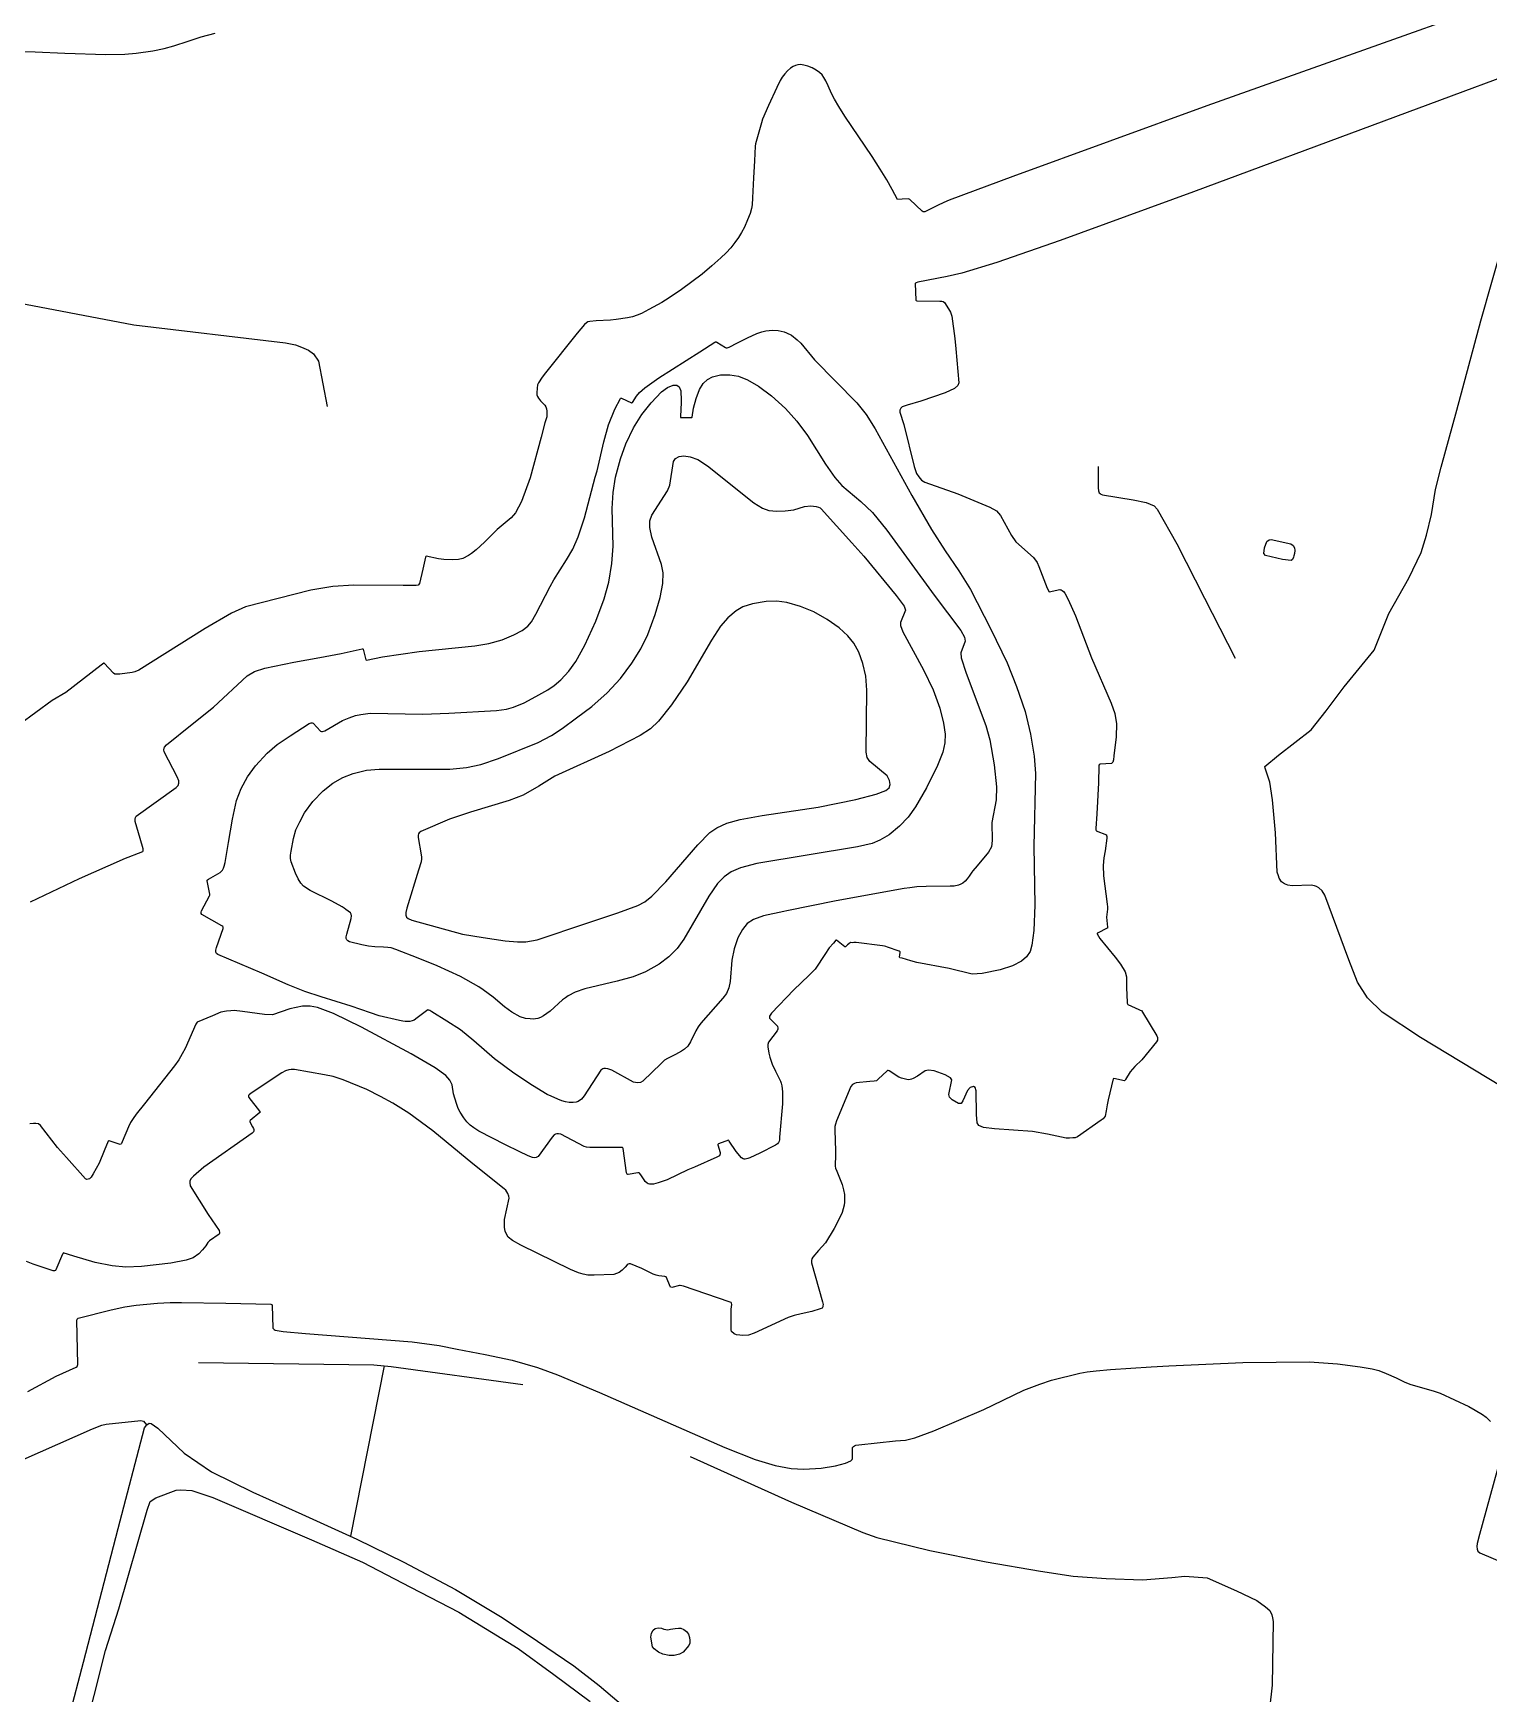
# Model space of a CAD drawing. Header units: metres. Extents: x 179542 to 181820, y 303170 to 305948.
# Drawn here: x 180177.9 to 180582.6, y 304640.6 to 305102.2 of the extents above; entities that cross this region are included whole.
import ezdxf

# ---------------------------------------------------------------- set-up
doc = ezdxf.new("R2010")
doc.units = ezdxf.units.M
doc.header["$MEASUREMENT"] = 0
for name, color, linetype in [('E0022112', 5, 'CONTINUOUS'), ('E0032111', 5, 'CONTINUOUS'), ('E0052114', 5, 'CONTINUOUS'), ('F0017111', 30, 'CONTINUOUS'), ('F0017114', 7, 'CONTINUOUS')]:
    doc.layers.add(name, color=color, linetype=linetype)

msp = doc.modelspace()

# ---------------------------------------------------------------- linework, layer by layer
at = {"layer": 'E0022112', "flags": 128}
for points in [[(180114.347, 305048.174), (180114.459, 305047.988), (180119.666, 305037.364), (180122.713, 305033.83), (180124.51, 305032.731), (180126.681, 305032.213), (180130.719, 305032.034), (180145.979, 305031.162), (180154.976, 305030.22), (180169.868, 305027.966), (180205.827, 305021.073), (180248.043, 305016.118), (180250.855, 305015.507), (180252.52, 305014.905), (180254.45, 305014.021), (180255.807, 305013.042), (180257.215, 305011.017), (180259.645, 304998.437)], [(180586.156, 304809.425), (180563.568, 304823.048), (180552.968, 304830.097), (180548.907, 304834.082), (180546.071, 304838.431), (180543.641, 304844.598), (180537.046, 304862.627), (180536.232, 304863.839), (180535.342, 304864.612), (180534.692, 304865.009), (180534.118, 304865.215), (180533.191, 304865.351), (180527.924, 304865.228), (180526.755, 304865.407), (180525.838, 304865.708), (180524.952, 304866.329), (180524.312, 304867.355), (180524.091, 304867.947), (180523.763, 304869.027), (180523.262, 304879.875), (180522.482, 304889.052), (180521.68, 304894.002), (180520.446, 304897.885), (180520.284, 304898.335), (180524.16, 304901.477), (180533.229, 304908.563), (180537.347, 304913.789), (180542.373, 304920.469), (180550.681, 304930.696), (180554.784, 304940.915), (180560.352, 304950.692), (180563.786, 304957.873), (180565.242, 304962.652), (180566.658, 304968.404), (180567.768, 304975.322), (180569.309, 304981.592), (180573.701, 304997.404), (180580.42, 305022.181), (180586.524, 305043.739)], [(180474.028, 304981.756), (180473.945, 304975.761), (180474.07, 304974.956), (180474.307, 304974.454), (180474.558, 304974.267), (180474.725, 304974.014), (180475.16, 304973.813), (180483.678, 304972.498), (180487.326, 304971.733), (180489.596, 304970.77), (180490.416, 304969.9), (180495.879, 304960.273), (180503.563, 304945.149), (180512.064, 304928.437)], [(180223.846, 304732.735), (180272.606, 304732.018), (180277.373, 304731.566), (180313.988, 304726.605)], [(180275.5, 304731.743), (180266.075, 304684.404)], [(180080.734, 304676.493), (180088.206, 304667.986), (180089.83, 304666.137), (180092.608, 304664.319), (180096.264, 304662.682), (180100.002, 304660.936), (180102.262, 304660.667), (180105.296, 304660.704), (180108.097, 304661.199), (180113.084, 304663.493), (180120.166, 304667.796), (180142.898, 304684.77), (180170.301, 304703.596), (180194.396, 304714.287), (180196.923, 304715.269), (180198.189, 304715.555), (180207.828, 304716.563), (180208.594, 304716.377), (180209.429, 304715.342)], [(180360.566, 304706.625), (180388.735, 304693.882), (180408.545, 304685.488), (180412.422, 304684.096), (180427.16, 304680.477), (180442.805, 304677.277), (180457.938, 304674.668), (180466.995, 304673.356), (180476.187, 304672.637), (180486.351, 304672.259), (180494.429, 304672.941), (180498.101, 304673.309), (180504.332, 304672.863), (180512.485, 304669.283), (180518.077, 304666.557), (180520.545, 304664.837), (180521.674, 304663.782), (180522.267, 304662.546), (180522.468, 304661.721), (180522.64, 304660.699), (180522.323, 304643.065), (180521.671, 304636.409)]]:
    msp.add_lwpolyline(points, dxfattribs=at)
at = {"layer": 'E0032111', "flags": 128}
for points in [[(180183.876, 304619.038), (180191.825, 304649.414), (180201.525, 304686.577), (180208.797, 304714.505), (180209.457, 304715.379), (180210.087, 304715.804), (180210.662, 304715.788), (180212.501, 304714.497), (180219.821, 304707.496), (180227.477, 304702.275), (180238.956, 304696.643), (180252.609, 304690.528), (180267.884, 304683.581), (180280.915, 304677.222), (180295.263, 304669.586), (180307.778, 304662.115), (180315.496, 304657.01), (180328.206, 304648.418), (180335.21, 304642.964), (180343.824, 304635.659)], [(180185.449, 304603.018), (180198.031, 304652.644), (180201.735, 304664.282), (180209.572, 304691.618), (180210.446, 304694.032), (180212.024, 304695.086), (180217.63, 304697.229), (180218.96, 304697.347), (180222.017, 304697.127), (180227.823, 304695.21), (180255.263, 304683.464), (180269.486, 304677.257), (180282.803, 304670.307), (180296.25, 304663.305), (180312.765, 304653.195), (180322.676, 304645.959), (180332.765, 304638.484)]]:
    msp.add_lwpolyline(points, dxfattribs=at)
at = {"layer": 'E0052114', "flags": 128}
for points in [[(180525.265, 304955.922), (180520.524, 304956.99), (180520.038, 304957.598), (180520.232, 304959.149), (180520.927, 304960.865), (180521.508, 304961.347), (180522.074, 304961.465), (180527.57, 304960.217), (180528.179, 304959.817), (180528.573, 304959.153), (180528.695, 304958.407), (180528.566, 304957.565), (180528.379, 304956.878), (180528.265, 304956.503), (180527.995, 304955.904), (180527.603, 304955.587)], [(180358.638, 304652.161), (180357.559, 304651.599), (180356.083, 304651.279), (180354.684, 304651.298), (180352.964, 304651.682), (180351.756, 304652.217), (180350.533, 304653.153), (180350.082, 304653.715), (180349.596, 304656.411), (180349.773, 304657.521), (180350.219, 304658.322), (180350.828, 304658.817), (180351.614, 304658.928), (180352.535, 304658.897), (180353.245, 304658.565), (180354.291, 304658.359), (180355.071, 304658.556), (180356.422, 304658.768), (180357.303, 304658.876), (180357.932, 304658.853), (180358.769, 304658.54), (180359.484, 304657.943), (180360.064, 304657.157), (180360.351, 304656.249), (180360.473, 304655.485), (180360.419, 304654.74), (180360.16, 304654.028)]]:
    msp.add_lwpolyline(points, close=True, dxfattribs=at)
at = {"layer": 'F0017111', "flags": 128}
for points, elevation in [([(180626.274, 305125.429), (180504.244, 305081.947), (180450.266, 305062.365), (180432.558, 305055.763), (180431.06, 305055.13), (180429.35, 305054.288), (180425.799, 305052.527), (180425.352, 305052.527), (180425.01, 305052.658), (180421.669, 305055.918), (180421.406, 305056.076), (180421.195, 305056.129), (180419.459, 305056.076), (180418.161, 305055.9), (180416.683, 305058.763), (180415.242, 305061.38), (180413.417, 305064.416), (180411.15, 305067.921), (180403.584, 305079.085), (180401.846, 305081.779), (180400.644, 305083.823), (180399.815, 305085.438), (180398.892, 305087.567), (180398.264, 305088.969), (180397.732, 305089.877), (180397.212, 305090.562), (180396.515, 305091.249), (180395.588, 305091.915), (180394.46, 305092.522), (180393.27, 305093.01), (180392.176, 305093.32), (180391.255, 305093.433), (180390.486, 305093.381), (180389.817, 305093.206), (180389.204, 305092.933), (180388.418, 305092.411), (180387.626, 305091.705), (180386.849, 305090.862), (180386.136, 305089.921), (180385.581, 305089.006), (180384.603, 305087.077), (180382.309, 305082.037), (180380.704, 305078.286), (180380.336, 305077.243), (180378.695, 305071.402), (180378.588, 305070.805), (180378.426, 305066.712), (180378.147, 305061.945), (180377.913, 305056.42), (180377.794, 305054.48), (180377.591, 305053.421), (180377.188, 305052.067), (180376.531, 305050.279), (180375.61, 305048.214), (180374.849, 305046.784), (180373.969, 305045.364), (180372.96, 305043.957), (180371.811, 305042.553), (180370.51, 305041.135), (180369.051, 305039.689), (180366.588, 305037.47), (180363.864, 305035.226), (180360.983, 305033.019), (180358.105, 305030.943), (180354.679, 305028.621), (180352.641, 305027.343), (180349.087, 305025.354), (180346.975, 305024.221), (180345.843, 305023.749), (180344.554, 305023.339), (180343.163, 305023.024), (180340.015, 305022.583), (180338.387, 305022.427), (180334.421, 305022.223), (180332.63, 305022.034), (180332.073, 305021.896), (180331.691, 305021.698), (180331.171, 305021.218), (180329.145, 305018.794), (180320.295, 305007.762), (180319.38, 305006.55), (180318.364, 305004.975), (180318.139, 305004.476), (180317.977, 305003.475), (180317.91, 305002.234), (180317.959, 305001.641), (180318.098, 305001.166), (180318.367, 305000.681), (180318.931, 304999.996), (180320.092, 304998.748), (180320.405, 304998.28), (180320.589, 304997.771), (180320.69, 304997.142), (180320.697, 304995.532), (180320.175, 304993.842), (180319.081, 304989.849), (180316.06, 304978.618), (180313.645, 304972.044), (180311.969, 304968.834), (180310.815, 304967.446), (180306.891, 304964.184), (180303.332, 304960.68), (180301.063, 304958.587), (180299.774, 304957.572), (180298.896, 304956.996), (180297.332, 304956.173), (180296.124, 304955.899), (180294.341, 304955.762), (180292.057, 304955.912), (180290.534, 304956.109), (180287.186, 304956.844), (180287.16, 304956.832), (180287.091, 304956.743), (180286.992, 304956.526), (180286.209, 304953.19), (180285.282, 304949.254), (180284.922, 304948.791), (180284.331, 304948.617), (180280.791, 304948.648), (180267.019, 304948.762), (180261.172, 304948.393), (180255.078, 304947.347), (180236.932, 304942.741), (180232.987, 304940.964), (180225.709, 304936.744), (180207.231, 304925.162), (180206.177, 304924.711), (180205.375, 304924.511), (180201.976, 304924.048), (180200.59, 304924.021), (180200.2, 304924.287), (180197.656, 304927.034), (180197.52, 304927.034), (180196.76, 304926.545), (180186.971, 304918.958), (180183.182, 304916.742), (180169.554, 304906.655)], 10), ([(180175.366, 305097.05), (180178.393, 305096.978), (180186.719, 305096.573), (180198.093, 305096.231), (180203.353, 305096.341), (180206.491, 305096.617), (180211.115, 305097.288), (180214.297, 305097.895), (180216.99, 305098.612), (180220.971, 305099.945), (180224.623, 305101.139), (180228.512, 305102.178)], 5), ([(180606.354, 305097.348), (180500.471, 305058.057), (180463.455, 305044.534), (180445.828, 305038.456), (180436.127, 305035.477), (180432.047, 305034.565), (180423.832, 305032.958), (180423.347, 305032.79), (180423.169, 305032.65), (180423.112, 305032.605), (180423.26, 305027.987), (180423.345, 305027.85), (180423.532, 305027.756), (180429.949, 305027.71), (180430.495, 305027.674), (180430.895, 305027.601), (180431.259, 305027.274), (180432.35, 305025.565), (180432.896, 305024.619), (180433.26, 305023.492), (180434.097, 305017.273), (180434.439, 305014.456), (180435.217, 305004.99), (180434.936, 305004.222), (180434.011, 305003.403), (180431.453, 305002.186), (180424.663, 304999.853), (180420.911, 304998.74), (180419.537, 304998.303), (180419.162, 304997.991), (180418.85, 304997.367), (180418.85, 304996.867), (180419.974, 304993.434), (180422.785, 304981.696), (180423.472, 304979.761), (180424.097, 304978.887), (180424.846, 304977.95), (180425.783, 304977.388), (180434.949, 304974.091), (180443.88, 304970.445), (180445.685, 304969.391), (180446.795, 304968.114), (180449.88, 304962.568), (180451.134, 304960.829), (180456.02, 304956.484), (180457.05, 304955.062), (180457.51, 304953.965), (180459.839, 304947.879), (180460.135, 304947.247), (180460.276, 304947.012), (180460.34, 304946.908), (180460.371, 304946.858), (180463.355, 304947.521), (180463.518, 304947.491), (180463.656, 304947.447), (180463.968, 304947.303), (180464.377, 304946.991), (180464.749, 304946.559), (180465.681, 304944.758), (180467.727, 304940.236), (180472.097, 304928.545), (180477.608, 304915.918), (180478.621, 304913.115), (180479.049, 304910.25), (180479.034, 304906.628), (180478.333, 304901.33), (180478.218, 304900.195), (180478.064, 304899.598), (180477.833, 304899.271), (180477.664, 304899.142), (180474.587, 304899.003), (180474.31, 304898.809), (180474.194, 304898.501), (180474.113, 304893.857), (180473.626, 304885.177), (180473.31, 304881.156), (180473.377, 304880.722), (180473.41, 304880.535), (180473.441, 304880.449), (180476.265, 304879.35), (180476.294, 304879.273), (180476.318, 304879.2), (180476.401, 304878.868), (180476.418, 304878.417), (180475.936, 304874.894), (180475.589, 304872.937), (180475.418, 304870.866), (180475.467, 304867.981), (180476.517, 304860.087), (180476.586, 304859.352), (180476.586, 304858.663), (180476.311, 304856.505), (180476.545, 304853.66), (180476.545, 304853.467), (180476.497, 304853.406), (180473.764, 304852.056), (180473.731, 304852.005), (180473.731, 304851.856), (180474.432, 304850.529), (180478.756, 304845.318), (180480.176, 304843.396), (180481.497, 304841.292), (180481.873, 304839.894), (180481.881, 304836.821), (180482.012, 304832.895), (180482.065, 304832.545), (180482.173, 304832.357), (180482.279, 304832.237), (180485.272, 304830.849), (180485.703, 304830.66), (180485.999, 304830.499), (180486.349, 304830.095), (180490.344, 304823.487), (180490.511, 304823.019), (180490.511, 304822.618), (180490.444, 304822.25), (180490.243, 304821.849), (180486.108, 304816.826), (180484.187, 304814.963), (180482.893, 304813.53), (180481.583, 304811.333), (180481.488, 304811.15), (180481.409, 304811.068), (180481.337, 304811.02), (180478.307, 304811.597), (180478.233, 304811.589), (180478.153, 304811.516), (180476.792, 304805.715), (180476.457, 304804.277), (180476.19, 304802.652), (180475.902, 304801.164), (180475.693, 304800.78), (180475.36, 304800.447), (180474.818, 304800.063), (180468.246, 304795.461), (180467.595, 304795.188), (180466.945, 304795.154), (180466.055, 304795.085), (180465.063, 304795.085), (180463.762, 304795.29), (180459.914, 304796.173), (180455.751, 304796.877), (180445.144, 304797.65), (180442.088, 304798.065), (180440.846, 304798.603), (180440.364, 304799.352), (180440.131, 304801.612), (180440.063, 304808.185), (180439.821, 304809.132), (180439.326, 304809.384), (180438.442, 304809.11), (180437.666, 304808.303), (180436.37, 304805.441), (180435.852, 304804.709), (180435.126, 304804.733), (180433.368, 304805.699), (180432.644, 304806.422), (180432.491, 304807.178), (180433.262, 304811.225), (180432.923, 304811.808), (180431.444, 304812.669), (180428.35, 304813.748), (180426.852, 304813.989), (180425.925, 304813.763), (180423.729, 304812.278), (180422.54, 304811.647), (180422.114, 304811.434), (180421.741, 304811.328), (180421.182, 304811.301), (180420.436, 304811.408), (180419.29, 304811.7), (180418.571, 304812.047), (180415.906, 304813.751), (180415.64, 304813.831), (180415.453, 304813.831), (180415.347, 304813.804), (180412.824, 304811.437), (180412.326, 304811.022), (180411.744, 304810.856), (180410.54, 304810.773), (180406.72, 304810.399), (180406.222, 304810.233), (180405.724, 304809.943), (180405.184, 304809.403), (180401.201, 304799.904), (180400.969, 304798.979), (180400.804, 304798.318), (180400.738, 304797.293), (180400.953, 304791.507), (180400.912, 304790.481), (180400.871, 304787.281), (180400.953, 304786.707), (180401.323, 304785.927), (180402.841, 304782.193), (180403.211, 304780.716), (180403.416, 304779.403), (180403.498, 304778.255), (180403.457, 304777.311), (180403.375, 304776.408), (180402.8, 304774.439), (180401.424, 304771.569), (180400.613, 304769.971), (180398.137, 304765.974), (180396.269, 304763.841), (180394.668, 304761.975), (180394.402, 304761.508), (180394.268, 304761.041), (180394.268, 304760.441), (180397.379, 304749.575), (180397.501, 304748.869), (180397.477, 304748.43), (180397.428, 304748.162), (180397.331, 304747.992), (180397.209, 304747.821), (180396.722, 304747.578), (180394.393, 304746.846), (180391.428, 304746.269), (180389.474, 304745.797), (180387.755, 304745.258), (180378.319, 304740.812), (180376.769, 304740.341), (180375.218, 304740.24), (180374.342, 304740.274), (180373.466, 304740.408), (180372.758, 304740.711), (180372.051, 304741.284), (180371.909, 304741.711), (180371.98, 304747.571), (180372.1, 304748.845), (180372.005, 304749.152), (180371.917, 304749.357), (180371.397, 304749.569), (180358.707, 304753.884), (180358.243, 304754.05), (180357.812, 304754.083), (180357.58, 304754.083), (180355.493, 304753.586), (180355.129, 304753.62), (180355.038, 304753.667), (180353.89, 304756.47), (180353.77, 304756.5), (180353.472, 304756.6), (180351.849, 304756.798), (180351.12, 304756.997), (180350.225, 304757.295), (180347.078, 304758.818), (180343.948, 304760.129), (180343.6, 304760.109), (180343.301, 304760.043), (180343.036, 304759.878), (180342.44, 304759.248), (180341.605, 304758.378), (180340.799, 304757.691), (180339.334, 304757.203), (180333.848, 304757.013), (180332.061, 304757.013), (180330.785, 304757.217), (180329.457, 304757.625), (180327.262, 304758.544), (180313.435, 304765.284), (180311.148, 304766.59), (180309.987, 304767.533), (180309.442, 304768.367), (180309.152, 304769.238), (180308.934, 304770.217), (180308.934, 304772.466), (180310.189, 304778.373), (180310.099, 304778.913), (180309.873, 304779.678), (180309.288, 304780.579), (180308.825, 304780.953), (180300.137, 304787.946), (180288.991, 304797.105), (180282.361, 304802.026), (180277.84, 304804.748), (180274.463, 304806.599), (180270.651, 304808.559), (180264.103, 304811.26), (180261.287, 304812.235), (180258.904, 304812.668), (180250.528, 304814.133), (180249.599, 304814.114), (180248.926, 304814.015), (180248.035, 304813.738), (180246.987, 304813.204), (180238.489, 304807.524), (180237.939, 304807.14), (180237.783, 304806.905), (180237.72, 304806.639), (180237.852, 304806.398), (180240.848, 304802.569), (180240.949, 304802.36), (180240.949, 304802.246), (180240.928, 304802.167), (180238.198, 304799.957), (180238.111, 304799.812), (180238.095, 304799.581), (180238.874, 304798.245), (180239.096, 304797.785), (180239.198, 304797.426), (180239.198, 304797.085), (180239.096, 304796.812), (180238.754, 304796.454), (180225.365, 304787.023), (180222.438, 304784.52), (180221.82, 304783.852), (180221.46, 304783.183), (180221.409, 304782.669), (180221.512, 304781.846), (180226.554, 304773.876), (180229.55, 304769.379), (180229.644, 304768.863), (180229.644, 304768.605), (180229.55, 304768.347), (180226.944, 304766.558), (180226.814, 304766.429), (180226.443, 304766.039), (180225.885, 304765.147), (180224.935, 304763.995), (180223.916, 304762.92), (180222.339, 304761.84), (180220.444, 304761.136), (180216.158, 304760.315), (180208.031, 304759.39), (180203.596, 304759.215), (180199.834, 304759.553), (180195.068, 304760.518), (180189.174, 304762.214), (180186.258, 304763.145), (180186.18, 304763.007), (180186.15, 304762.962), (180186.114, 304762.902), (180186.065, 304762.814), (180184.207, 304758.45), (180184.067, 304758.263), (180183.843, 304758.221), (180183.479, 304758.221), (180182.863, 304758.374), (180179.817, 304759.409), (180177.888, 304759.998), (180176.066, 304760.748)], 10), ([(180177.151, 304860.765), (180190.742, 304867.212), (180202.715, 304872.483), (180203.111, 304872.668), (180208.332, 304874.772), (180208.426, 304874.905), (180208.474, 304875.153), (180208.44, 304875.434), (180207.597, 304878.33), (180206.268, 304883.055), (180206.232, 304883.753), (180206.305, 304884.194), (180206.526, 304884.562), (180217.652, 304892.556), (180218.17, 304893.073), (180218.391, 304893.701), (180218.354, 304894.33), (180217.948, 304895.475), (180214.269, 304902.449), (180214.197, 304902.974), (180214.341, 304903.403), (180214.436, 304903.713), (180214.985, 304904.381), (180222.037, 304910.103), (180227.969, 304914.811), (180237.392, 304923.531), (180239.373, 304924.735), (180242.271, 304925.698), (180250.313, 304927.384), (180257.599, 304928.635), (180263.545, 304929.746), (180269.376, 304931.032), (180269.501, 304931.022), (180269.607, 304930.956), (180270.4, 304928.022), (180270.442, 304927.959), (180270.599, 304927.939), (180274.958, 304928.814), (180285.166, 304930.325), (180300.709, 304931.937), (180304.57, 304932.5), (180308.27, 304933.545), (180311.487, 304934.992), (180313.82, 304936.118), (180315.428, 304937.323), (180316.474, 304938.529), (180317.671, 304940.725), (180321.601, 304948.425), (180322.618, 304950.272), (180326.195, 304955.838), (180327.877, 304958.741), (180329.405, 304962.178), (180331.163, 304967.45), (180334.144, 304978.756), (180334.646, 304980.524), (180336.56, 304988.549), (180337.857, 304993.318), (180339.633, 304997.631), (180341.145, 305000.669), (180341.28, 305000.714), (180341.445, 305000.714), (180344.215, 304999.472), (180344.35, 304999.442), (180344.53, 304999.546), (180345.644, 305001.294), (180346.483, 305002.34), (180347.947, 305003.628), (180351.831, 305006.376), (180363.241, 305013.562), (180367.419, 305016.31), (180367.634, 305016.388), (180367.811, 305016.388), (180368.006, 305016.329), (180370.37, 305014.781), (180370.552, 305014.745), (180370.805, 305014.748), (180371.411, 305014.941), (180373.661, 305016.108), (180376.45, 305017.502), (180379.106, 305018.722), (180380.443, 305019.187), (180381.547, 305019.458), (180383.426, 305019.594), (180385.053, 305019.555), (180386.661, 305019.187), (180387.32, 305018.916), (180388.714, 305018.257), (180390.291, 305016.933), (180391.352, 305015.982), (180395.116, 305011.372), (180406.858, 304999.445), (180409.502, 304996.15), (180412.017, 304992.217), (180422.167, 304973.694), (180427.616, 304964.182), (180431.443, 304958.316), (180435.257, 304952.725), (180438.48, 304947.564), (180444.184, 304936.567), (180448.668, 304927.152), (180451.235, 304920.585), (180453.673, 304913.68), (180455.216, 304907.348), (180456.203, 304901.228), (180456.539, 304896.409), (180456.059, 304876.253), (180456.374, 304859.818), (180456.095, 304852.769), (180455.588, 304848.67), (180455.05, 304846.908), (180454.097, 304845.465), (180452.641, 304844.248), (180450.188, 304842.967), (180446.749, 304841.838), (180441.705, 304840.804), (180438.915, 304840.615), (180432.571, 304842.247), (180423.534, 304843.901), (180421.858, 304844.348), (180419.505, 304845.043), (180418.885, 304845.218), (180418.717, 304845.358), (180418.973, 304846.691), (180418.907, 304846.843), (180418.654, 304846.993), (180415.415, 304848.173), (180414.973, 304848.312), (180414.599, 304848.43), (180414.047, 304848.529), (180406.735, 304849.43), (180406.081, 304849.412), (180405.638, 304849.377), (180405.169, 304849.41), (180404.683, 304849.076), (180404.317, 304848.745), (180403.775, 304848.222), (180403.642, 304848.203), (180403.585, 304848.222), (180401.201, 304850.125), (180401.158, 304850.136), (180401.079, 304850.081), (180400.359, 304849.23), (180399.237, 304847.999), (180399.024, 304847.711), (180398.138, 304846.355), (180395.295, 304842.042), (180393.553, 304840.234), (180389.335, 304836.242), (180383.116, 304829.755), (180382.635, 304828.992), (180382.579, 304828.738), (180382.579, 304828.512), (180382.601, 304828.361), (180384.811, 304826.14), (180384.952, 304825.66), (180384.952, 304825.349), (180384.755, 304824.925), (180382.349, 304821.709), (180382.153, 304821.12), (180382.153, 304820.434), (180382.398, 304818.717), (180382.692, 304817.54), (180383.379, 304815.579), (180384.263, 304813.666), (180385.625, 304810.906), (180385.869, 304810.321), (180386.015, 304809.638), (180386.211, 304807.931), (180386.211, 304804.615), (180385.399, 304795.334), (180385.349, 304794.611), (180385.249, 304794.237), (180385.074, 304793.863), (180384.8, 304793.514), (180384.252, 304793.141), (180379.913, 304790.92), (180377.113, 304789.628), (180376.564, 304789.404), (180376.175, 304789.279), (180375.875, 304789.254), (180375.549, 304789.254), (180375.261, 304789.317), (180374.823, 304789.567), (180373.37, 304791.307), (180371.401, 304794.265), (180371.292, 304794.44), (180371.243, 304794.487), (180371.208, 304794.512), (180368.389, 304793.464), (180368.351, 304793.422), (180368.271, 304793.324), (180368.245, 304793.183), (180368.883, 304791.097), (180368.883, 304790.738), (180368.787, 304790.378), (180368.668, 304790.139), (180367.997, 304789.756), (180361.724, 304786.958), (180359.865, 304786.22), (180354.148, 304783.506), (180351.684, 304782.638), (180350.347, 304782.268), (180349.65, 304782.245), (180349.222, 304782.268), (180348.862, 304782.38), (180348.592, 304782.56), (180348.052, 304783.01), (180347.737, 304783.46), (180347.032, 304784.573), (180346.557, 304785.262), (180346.399, 304785.39), (180346.293, 304785.428), (180346.187, 304785.451), (180345.961, 304785.458), (180343.292, 304784.977), (180343.213, 304784.975), (180343.07, 304785.02), (180342.994, 304785.081), (180342.805, 304785.428), (180341.929, 304792.209), (180341.869, 304792.34), (180341.75, 304792.423), (180341.643, 304792.459), (180341.072, 304792.483), (180332.607, 304792.502), (180331.764, 304792.573), (180331.061, 304792.76), (180324.551, 304796.154), (180323.942, 304796.247), (180323.474, 304796.247), (180323.146, 304796.177), (180322.748, 304795.99), (180322.162, 304795.358), (180318.275, 304789.998), (180317.713, 304789.647), (180317.244, 304789.577), (180316.682, 304789.647), (180315.535, 304790.115), (180313.005, 304791.379), (180309.228, 304793.192), (180301.755, 304796.999), (180300.387, 304797.91), (180299.37, 304798.681), (180298.493, 304799.628), (180297.581, 304800.75), (180296.599, 304802.257), (180296.073, 304803.344), (180295.582, 304804.711), (180294.749, 304807.359), (180294.343, 304809.923), (180293.769, 304811.173), (180292.566, 304812.472), (180289.644, 304814.618), (180282.98, 304818.538), (180269.167, 304825.915), (180261.349, 304829.701), (180256.974, 304831.361), (180254.869, 304831.783), (180252.762, 304831.715), (180249.245, 304831.029), (180244.454, 304829.338), (180242.198, 304829.415), (180236.038, 304830.268), (180233.768, 304830.525), (180232.801, 304830.477), (180231.641, 304830.38), (180230.094, 304830.042), (180227.69, 304829.071), (180223.503, 304827.279), (180223.251, 304827.042), (180223.07, 304826.72), (180220.119, 304819.96), (180219.305, 304818.469), (180218.378, 304816.839), (180217.162, 304815.123), (180208.865, 304804.627), (180206.54, 304801.717), (180205.708, 304800.564), (180204.97, 304799.392), (180204.365, 304798.202), (180202.636, 304794.081), (180202.457, 304793.616), (180202.23, 304793.365), (180202.063, 304793.306), (180199.034, 304794.307), (180198.867, 304794.283), (180198.76, 304794.176), (180197.616, 304791.492), (180196.228, 304788.138), (180194.599, 304785.121), (180194.022, 304784.199), (180193.561, 304783.784), (180193.145, 304783.622), (180192.822, 304783.599), (180192.43, 304783.784), (180187.098, 304789.684), (180184.639, 304792.479), (180179.941, 304798.558), (180179.348, 304799.003), (180178.655, 304799.152), (180177.963, 304799.152), (180176.974, 304799.003)], 15), ([(180176.386, 304724.688), (180184.284, 304728.886), (180189.81, 304731.378), (180190.065, 304731.633), (180190.207, 304731.916), (180190.279, 304732.192), (180189.983, 304744.464), (180190.103, 304744.782), (180190.342, 304745.021), (180199.523, 304747.318), (180203.326, 304748.207), (180206.481, 304748.68), (180212.44, 304749.198), (180215.942, 304749.386), (180219.152, 304749.365), (180231.43, 304749.22), (180243.989, 304748.94), (180244.179, 304748.872), (180244.302, 304748.736), (180244.356, 304748.6), (180244.519, 304742.251), (180244.655, 304742.033), (180244.873, 304741.843), (180245.186, 304741.68), (180247.379, 304741.309), (180253.592, 304740.779), (180283.257, 304738.487), (180290.723, 304737.407), (180295.751, 304736.4), (180303.512, 304734.94), (180311.023, 304733.326), (180318.108, 304731.294), (180323.672, 304729.312), (180335.348, 304724.358), (180370.164, 304709.042), (180378.601, 304705.719), (180384.221, 304704.046), (180388.654, 304703.235), (180392.16, 304703.039), (180396.931, 304703.338), (180400.931, 304703.943), (180403.77, 304704.681), (180405.201, 304705.367), (180405.554, 304705.739), (180405.692, 304706.013), (180405.697, 304706.051), (180405.651, 304709.075), (180405.731, 304709.168), (180405.966, 304709.403), (180406.201, 304709.58), (180406.574, 304709.697), (180407.417, 304709.815), (180417.644, 304710.915), (180420.386, 304711.153), (180422.976, 304711.729), (180428.258, 304713.703), (180442.23, 304719.683), (180444.679, 304720.854), (180453.343, 304724.99), (180457.777, 304726.71), (180461.051, 304727.834), (180468.844, 304729.772), (180470.932, 304730.145), (180473.393, 304730.406), (180477.42, 304730.778), (180488.718, 304731.486), (180493.647, 304731.774), (180514.235, 304732.719), (180532.772, 304732.851), (180540.502, 304732.355), (180546.877, 304731.547), (180550.147, 304730.942), (180552.045, 304730.458), (180554.104, 304729.691), (180556.85, 304728.4), (180559.03, 304727.31), (180560.617, 304726.709), (180567.438, 304724.773), (180569.123, 304724.151), (180577.013, 304720.451), (180578.811, 304719.439), (180580.812, 304718.249), (180581.85, 304717.515), (180583.091, 304716.326)], 5), ([(180586.849, 304709.815), (180580.051, 304684.939), (180579.321, 304682.387), (180579.26, 304681.596), (180579.321, 304680.867), (180579.564, 304680.259), (180580.111, 304679.773), (180587.482, 304676.679)], 5)]:
    msp.add_lwpolyline(points, dxfattribs=dict(at, elevation=elevation))
for points, elevation in [([(180361.461, 304997.939), (180362.206, 305000.675), (180363.141, 305003.157), (180364.15, 305004.765), (180365.323, 305005.911), (180366.745, 305006.677), (180368.951, 305007.192), (180371.576, 305007.234), (180373.954, 305006.813), (180376.497, 305005.846), (180379.558, 305004.082), (180383.163, 305001.414), (180387.029, 304997.879), (180390.203, 304994.343), (180393.18, 304990.374), (180398.17, 304982.392), (180400.729, 304978.647), (180402.745, 304976.41), (180408.011, 304972.024), (180411.233, 304968.918), (180415.265, 304964.057), (180428.38, 304945.987), (180435.788, 304936.166), (180436.817, 304934.338), (180436.991, 304933.16), (180435.824, 304929.972), (180435.931, 304928.528), (180437.325, 304924.291), (180442.752, 304909.762), (180443.882, 304905.773), (180445.069, 304898.837), (180445.714, 304892.661), (180445.67, 304889.091), (180444.461, 304882.79), (180444.531, 304877.8), (180444.32, 304876.07), (180443.455, 304874.545), (180440.348, 304870.769), (180439.138, 304869.389), (180438.901, 304868.994), (180438.112, 304867.851), (180437.599, 304867.102), (180437.007, 304866.471), (180436.376, 304865.919), (180435.824, 304865.604), (180435.114, 304865.367), (180433.931, 304865.131), (180432.865, 304865.052), (180426.199, 304864.973), (180423.556, 304864.894), (180421.584, 304864.658), (180420.045, 304864.421), (180401.102, 304861.027), (180387.435, 304858.199), (180386.59, 304858.067), (180380.937, 304856.817), (180378.126, 304855.806), (180376.426, 304854.679), (180375.06, 304853.062), (180373.814, 304850.697), (180372.756, 304847.705), (180372.129, 304844.514), (180371.667, 304838.615), (180371.268, 304836.801), (180370.666, 304835.296), (180369.662, 304833.942), (180363.54, 304827.021), (180362.787, 304826.017), (180362.135, 304824.864), (180360.629, 304821.804), (180359.876, 304820.651), (180358.973, 304819.798), (180358.12, 304819.247), (180356.45, 304818.339), (180354.252, 304817.24), (180353.384, 304816.72), (180352.458, 304815.795), (180347.425, 304810.88), (180346.731, 304810.533), (180345.863, 304810.417), (180344.821, 304810.591), (180338.746, 304813.944), (180337.647, 304814.349), (180337.011, 304814.407), (180336.548, 304814.407), (180336.259, 304814.291), (180335.68, 304813.944), (180331.107, 304806.811), (180330.365, 304805.935), (180329.394, 304805.261), (180328.855, 304805.032), (180328.005, 304804.924), (180326.859, 304804.991), (180325.928, 304805.153), (180324.89, 304805.477), (180323.717, 304805.894), (180321.893, 304806.683), (180320.746, 304807.229), (180316.693, 304809.701), (180311.473, 304813.162), (180306.185, 304817.091), (180300.442, 304822.143), (180296.679, 304825.174), (180292.873, 304827.611), (180288.732, 304830.183), (180288.123, 304830.509), (180287.84, 304830.618), (180287.66, 304830.662), (180287.569, 304830.683), (180284.6, 304828.51), (180283.795, 304827.88), (180283.273, 304827.64), (180282.557, 304827.515), (180281.295, 304827.464), (180280.645, 304827.531), (180279.727, 304827.731), (180274.074, 304829.098), (180271.622, 304829.915), (180266.262, 304831.697), (180257.922, 304834.374), (180253.452, 304835.806), (180248.752, 304837.696), (180241.496, 304840.912), (180229.2, 304846.078), (180228.891, 304846.362), (180228.701, 304846.789), (180228.701, 304847.263), (180228.844, 304848.046), (180230.664, 304853.374), (180230.664, 304853.68), (180230.588, 304853.871), (180230.32, 304854.062), (180224.764, 304857.244), (180224.601, 304857.516), (180224.574, 304857.842), (180224.655, 304858.223), (180226.916, 304862.399), (180226.951, 304862.591), (180226.951, 304862.852), (180226.262, 304866.59), (180226.262, 304866.759), (180226.352, 304866.883), (180226.6, 304867.063), (180229.871, 304868.887), (180230.491, 304869.538), (180230.77, 304870.065), (180231.018, 304870.685), (180231.297, 304871.676), (180232.148, 304877.21), (180233.328, 304883.756), (180234.45, 304888.902), (180235.662, 304892.225), (180237.479, 304895.516), (180239.725, 304898.562), (180242.907, 304902.035), (180245.707, 304904.464), (180249.318, 304906.88), (180254.574, 304910.308), (180255.162, 304910.466), (180255.411, 304910.466), (180255.726, 304910.373), (180257.809, 304908.16), (180258.058, 304908.069), (180258.352, 304908.047), (180258.963, 304908.228), (180263.909, 304911.145), (180265.776, 304911.904), (180267.485, 304912.537), (180269.003, 304912.821), (180271.598, 304913.138), (180286.212, 304912.916), (180293.404, 304913.213), (180306.731, 304913.941), (180309.449, 304914.3), (180311.446, 304914.859), (180314.403, 304916.057), (180317.68, 304917.814), (180321.003, 304919.692), (180322.759, 304920.9), (180324.584, 304922.45), (180326.802, 304924.811), (180328.77, 304927.539), (180331.275, 304932.059), (180334.28, 304938.709), (180336.613, 304944.967), (180337.919, 304949.624), (180338.813, 304954.738), (180339.139, 304959.621), (180338.889, 304970.053), (180339.1, 304974.5), (180339.813, 304978.806), (180341.134, 304983.883), (180342.653, 304988.036), (180344.782, 304992.438), (180347.118, 304996.143), (180349.729, 304999.441), (180352.604, 305002.455), (180354.239, 305003.663), (180355.854, 305004.306), (180356.844, 305004.338), (180357.531, 305003.895), (180357.922, 305002.75), (180358.03, 305000.056), (180358.037, 304999.503), (180357.844, 304995.606), (180357.867, 304995.407), (180357.891, 304995.349), (180358.003, 304995.348), (180361.031, 304995.378), (180361.105, 304995.406), (180361.134, 304995.49)], 20), ([(180318.477, 304892.886), (180314.083, 304890.399), (180310.206, 304888.902), (180299.455, 304885.643), (180293.639, 304883.705), (180285.663, 304880.277), (180285.226, 304879.932), (180285.019, 304879.633), (180284.927, 304879.242), (180284.95, 304878.621), (180285.779, 304873.765), (180285.843, 304873.158), (180285.843, 304872.678), (180285.715, 304871.878), (180285.011, 304869.51), (180281.765, 304858.974), (180281.517, 304857.735), (180281.517, 304856.991), (180281.666, 304856.495), (180282.112, 304856.098), (180283.203, 304855.603), (180297.292, 304851.785), (180302.947, 304850.793), (180309.098, 304849.901), (180312.512, 304849.661), (180314.872, 304849.619), (180317.993, 304850.161), (180331.828, 304854.838), (180340.418, 304857.68), (180345.968, 304859.718), (180347.933, 304860.778), (180349.897, 304862.27), (180353.756, 304866.281), (180362.651, 304876.607), (180366.057, 304880.028), (180367.915, 304881.34), (180370.766, 304882.607), (180374.407, 304883.654), (180380.538, 304884.746), (180396.164, 304887.095), (180406.595, 304889.143), (180412.258, 304890.633), (180414.972, 304891.719), (180415.839, 304892.433), (180416.16, 304893.334), (180415.999, 304894.495), (180415.279, 304895.742), (180410.545, 304899.742), (180409.802, 304900.849), (180409.477, 304902.318), (180409.689, 304919.534), (180409.388, 304923.442), (180408.566, 304927.024), (180407.403, 304930.157), (180406.045, 304932.633), (180404.374, 304934.716), (180401.99, 304936.868), (180398.678, 304939.256), (180394.939, 304941.344), (180391.255, 304942.861), (180387.431, 304943.936), (180384.638, 304944.305), (180381.65, 304944.203), (180377.843, 304943.609), (180375.214, 304942.765), (180373.308, 304941.66), (180371.023, 304939.689), (180369.014, 304937.336), (180366.498, 304933.465), (180359.756, 304921.918), (180355.364, 304915.492), (180351.755, 304910.938), (180349.526, 304908.818), (180346.628, 304906.994), (180338.047, 304902.561), (180322.916, 304895.65)], 30)]:
    msp.add_lwpolyline(points, close=True, dxfattribs=dict(at, elevation=elevation))
at = {"layer": 'F0017114', "elevation": 25, "flags": 128}
msp.add_lwpolyline([(180318.283, 304905.047), (180321.96, 304906.944), (180324.954, 304908.939), (180328.974, 304911.897), (180333.227, 304915.04), (180337.514, 304918.857), (180341.132, 304922.791), (180344.312, 304927.03), (180346.844, 304931.097), (180348.754, 304935.026), (180350.834, 304940.559), (180352.219, 304945.333), (180352.928, 304949.234), (180353.004, 304952.151), (180352.603, 304954.534), (180349.843, 304962.107), (180349.301, 304964.8), (180349.346, 304966.658), (180349.878, 304968.192), (180354.257, 304974.942), (180354.867, 304976.508), (180355.921, 304983.09), (180356.491, 304983.993), (180357.463, 304984.538), (180358.78, 304984.719), (180360.534, 304984.455), (180362.634, 304983.643), (180365.354, 304981.93), (180378.293, 304971.633), (180380.694, 304970.127), (180382.432, 304969.491), (180384.601, 304969.322), (180386.952, 304969.439), (180389.388, 304969.657), (180392.363, 304970.647), (180394.061, 304970.768), (180394.835, 304970.711), (180395.596, 304970.575), (180396.227, 304970.425), (180396.67, 304970.243), (180397.014, 304970), (180405.465, 304960.503), (180408.794, 304956.811), (180417.86, 304945.9), (180420.022, 304942.928), (180420.418, 304941.83), (180419.018, 304938.371), (180418.995, 304937.531), (180419.669, 304935.827), (180425.446, 304925.23), (180428.081, 304919.624), (180429.956, 304914.572), (180431.012, 304910.419), (180431.421, 304907.349), (180431.341, 304904.963), (180430.789, 304902.382), (180429.354, 304898.649), (180426.238, 304892.414), (180423.173, 304887.099), (180421.174, 304884.313), (180418.771, 304881.756), (180415.868, 304879.375), (180413.326, 304877.856), (180411.107, 304876.999), (180407.052, 304876.048), (180379.124, 304871.369), (180374.542, 304870.167), (180371.93, 304869.067), (180369.968, 304867.724), (180368.132, 304865.791), (180365.706, 304862.325), (180358.818, 304850.372), (180356.89, 304847.747), (180354.599, 304845.443), (180351.922, 304843.458), (180348.123, 304841.331), (180344.691, 304839.877), (180340.284, 304838.647), (180331.247, 304836.574), (180328.537, 304835.601), (180326.653, 304834.572), (180325.889, 304834.08), (180325.061, 304833.5), (180321.609, 304830.354), (180319.759, 304829.057), (180318.903, 304828.616), (180318.186, 304828.34), (180316.915, 304828.174), (180316.059, 304828.202), (180314.789, 304828.285), (180313.298, 304828.781), (180310.971, 304830.037), (180308.953, 304831.534), (180305.76, 304834.268), (180303.019, 304836.324), (180301.819, 304837.132), (180296.72, 304839.986), (180290.214, 304842.993), (180284.881, 304845.106), (180278.738, 304847.495), (180277.409, 304847.938), (180276.455, 304848.074), (180275.262, 304848.176), (180272.842, 304848.244), (180271.104, 304848.38), (180269.298, 304848.789), (180265.787, 304849.641), (180265.344, 304849.913), (180265.072, 304850.152), (180264.901, 304850.594), (180264.901, 304851.003), (180265.072, 304851.753), (180266.333, 304856.079), (180266.401, 304856.862), (180266.264, 304857.271), (180266.06, 304857.645), (180264.774, 304858.636), (180264.346, 304858.976), (180263.783, 304859.356), (180260.876, 304860.923), (180254.884, 304863.878), (180253.041, 304865.068), (180252.311, 304865.913), (180251.543, 304867.103), (180250.852, 304868.677), (180249.623, 304871.901), (180249.469, 304872.822), (180249.469, 304873.667), (180249.584, 304874.78), (180250.292, 304878.311), (180250.936, 304880.728), (180252.001, 304883.006), (180253.317, 304885.476), (180255.657, 304888.646), (180258.472, 304891.559), (180261.179, 304893.721), (180263.935, 304895.333), (180266.844, 304896.445), (180270.579, 304897.315), (180274.122, 304897.652), (180293.718, 304897.629), (180298.313, 304898.046), (180302.332, 304898.894), (180307.211, 304900.556)], close=True, dxfattribs=at)

doc.saveas('drawing.dxf')
